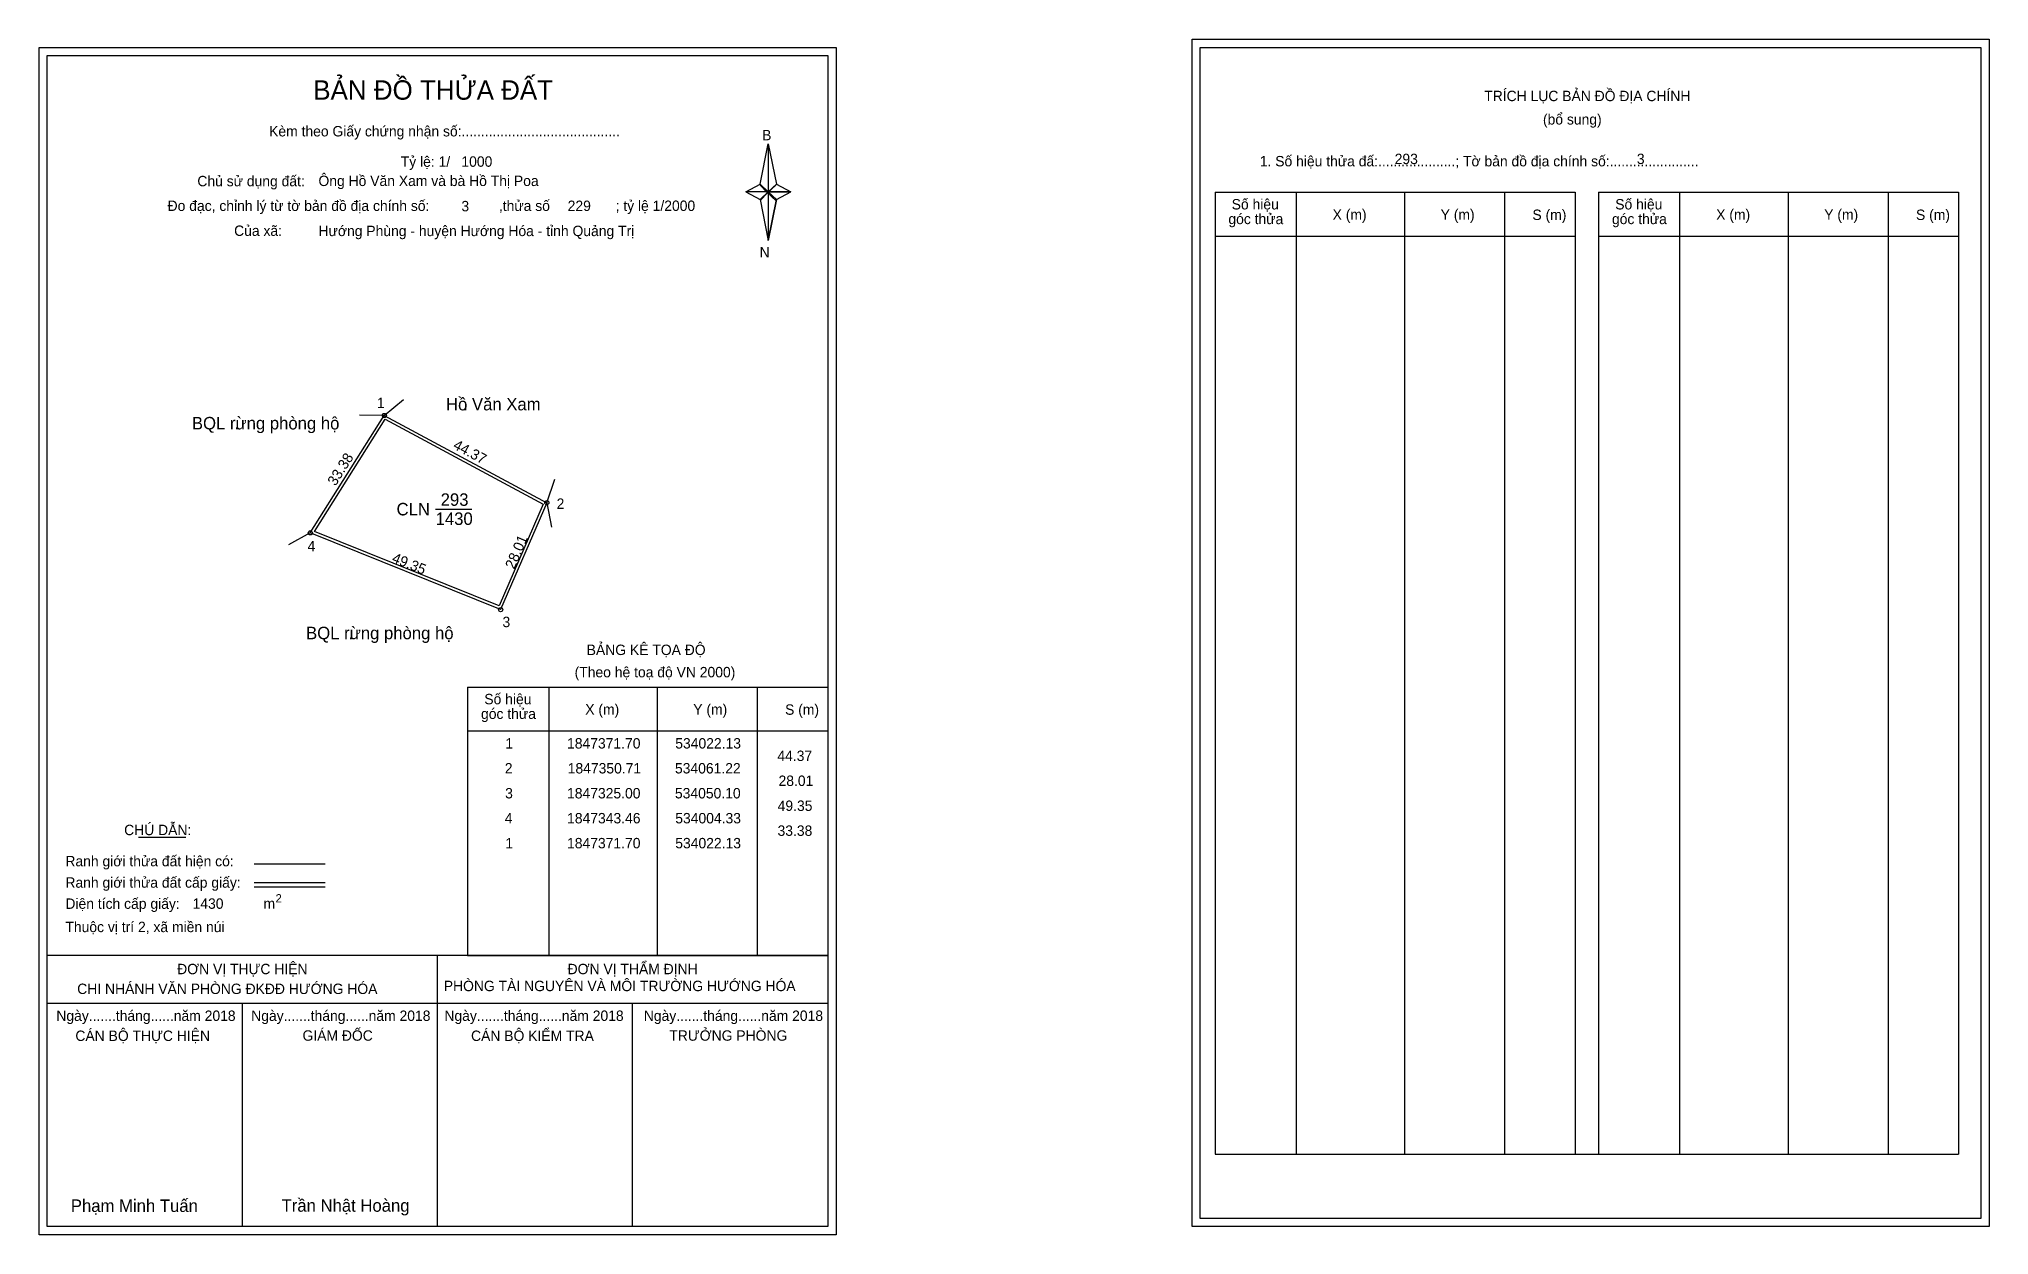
# Model space of a CAD drawing. Extents: x 533939 to 534408, y 1847175 to 1847462.
import ezdxf

# ---------------------------------------------------------------- set-up
doc = ezdxf.new("R2010")
doc.units = 0
for name, color, linetype in [('Level 1', 7, 'Continuous'), ('Level 10', 7, 'Continuous'), ('Level 11', 7, 'Continuous'), ('Level 13', 7, 'Continuous'), ('Level 27', 7, 'Continuous'), ('Level 3', 7, 'Continuous'), ('Level 36', 7, 'Continuous'), ('Level 49', 7, 'Continuous'), ('Level 53', 7, 'Continuous'), ('Level 55', 7, 'Continuous'), ('Level 6', 7, 'Continuous'), ('Level 60', 7, 'Continuous'), ('Level 63', 7, 'Continuous'), ('Level 9', 7, 'Continuous')]:
    doc.layers.add(name, color=color, linetype=linetype)

msp = doc.modelspace()

# ---------------------------------------------------------------- linework, layer by layer
at = {"layer": 'Level 1'}
for p, q in [((533941.07, 1847458.21), (533941.07, 1847458.21)), ((534218.39, 1847460.21), (534218.39, 1847460.21)), ((534112.49, 1847427.33), (534114.46, 1847436.97)), ((534114.46, 1847436.97), (534114.46, 1847425.45)), ((534114.46, 1847436.97), (534116.43, 1847427.33)), ((534109.05, 1847425.45), (534112.49, 1847427.33)), ((534112.49, 1847427.33), (534114.46, 1847425.45)), ((534114.31, 1847425.23), (534112.49, 1847427.11)), ((534114.46, 1847425.45), (534112.49, 1847423.61)), ((534116.28, 1847427.11), (534114.31, 1847425.23)), ((534114.31, 1847425.23), (534116.28, 1847427.11)), ((534116.43, 1847427.33), (534114.46, 1847425.45)), ((534114.46, 1847425.45), (534114.46, 1847413.75)), ((534114.46, 1847425.45), (534119.87, 1847425.45)), ((534114.46, 1847425.45), (534116.43, 1847423.61)), ((534116.43, 1847423.61), (534119.87, 1847425.45)), ((534221.93, 1847425.36), (534308.53, 1847425.36)), ((534241.52, 1847194.09), (534241.52, 1847425.36)), ((534267.59, 1847194.09), (534267.59, 1847425.36)), ((534291.56, 1847425.36), (534291.56, 1847194.09)), ((534308.53, 1847425.36), (534308.53, 1847194.09)), ((534314.18, 1847425.36), (534400.79, 1847425.36)), ((534333.77, 1847194.09), (534333.77, 1847425.36)), ((534359.85, 1847194.09), (534359.85, 1847425.36)), ((534383.82, 1847425.36), (534383.82, 1847194.09)), ((534400.79, 1847425.36), (534400.79, 1847194.09)), ((534114.31, 1847425.23), (534112.49, 1847423.39)), ((534112.49, 1847423.39), (534114.31, 1847425.23)), ((534112.49, 1847423.61), (534114.46, 1847413.75)), ((534116.28, 1847423.39), (534114.31, 1847425.23)), ((534116.43, 1847423.61), (534114.46, 1847413.75)), ((534221.93, 1847414.83), (534308.53, 1847414.83)), ((534314.18, 1847414.83), (534400.79, 1847414.83)), ((534042.17, 1847306.39), (534128.77, 1847306.39)), ((534061.76, 1847241.86), (534061.76, 1847306.39)), ((534087.83, 1847241.86), (534087.83, 1847306.39)), ((534111.8, 1847306.39), (534111.8, 1847241.86)), ((534042.17, 1847295.86), (534128.77, 1847295.86)), ((533962.99, 1847270.28), (533974.39, 1847270.28)), ((533990.85, 1847263.87), (534007.87, 1847263.87)), ((533990.85, 1847259.43), (534007.87, 1847259.43)), ((533990.85, 1847258.33), (534007.87, 1847258.33)), ((534047.9, 1847241.86), (533941.07, 1847241.86)), ((534128.77, 1847241.86), (534023.93, 1847241.86)), ((534034.92, 1847176.64), (534034.92, 1847241.86)), ((534042.17, 1847241.86), (534128.77, 1847241.86)), ((534128.77, 1847230.31), (533941.07, 1847230.31)), ((533987.99, 1847176.64), (533987.99, 1847230.31)), ((534081.84, 1847176.64), (534081.84, 1847230.31)), ((534221.93, 1847194.09), (534400.79, 1847194.09)), ((534406.09, 1847178.64), (534406.09, 1847178.64)), ((534128.77, 1847176.64), (534128.77, 1847176.64))]:
    msp.add_line(p, q, dxfattribs=at)
for points in [[(534112.49, 1847427.33), (534114.46, 1847436.97), (534114.46, 1847425.45)], [(534109.05, 1847425.45), (534112.49, 1847423.61), (534114.46, 1847425.45)], [(534114.46, 1847425.45), (534116.43, 1847427.33), (534119.87, 1847425.45)], [(534114.46, 1847425.45), (534114.46, 1847413.75), (534116.43, 1847423.61)]]:
    msp.add_lwpolyline(points, close=True, dxfattribs=at)
at = {"layer": 'Level 10'}
for points in [[(534022.13, 1847371.7), (534061.22, 1847350.71), (534050.1, 1847325), (534004.33, 1847343.46)], [(534022.37, 1847370.77), (534060.32, 1847350.4), (534049.73, 1847325.9), (534005.37, 1847343.8)]]:
    msp.add_lwpolyline(points, close=True, dxfattribs=at)
at = {"layer": 'Level 11'}
for centre in [(534022.13, 1847371.7), (534022.13, 1847371.7), (534061.22, 1847350.71), (534004.33, 1847343.46), (534050.1, 1847325)]:
    msp.add_circle(centre, 0.5, dxfattribs=at)
at = {"layer": 'Level 27'}
for p, q in [((534022.13, 1847371.7), (534026.74, 1847375.54)), ((534022.13, 1847371.7), (534016.13, 1847371.73)), ((534061.22, 1847350.71), (534063.18, 1847356.38)), ((534061.22, 1847350.71), (534062.37, 1847344.82)), ((534004.33, 1847343.46), (533999.07, 1847340.58))]:
    msp.add_line(p, q, dxfattribs=at)
at = {"layer": 'Level 3'}
for p, q in [((534221.93, 1847425.36), (534221.93, 1847194.09)), ((534314.18, 1847425.36), (534314.18, 1847194.09)), ((534042.17, 1847306.39), (534042.17, 1847241.86))]:
    msp.add_line(p, q, dxfattribs=at)
at = {"layer": 'Level 63'}
for points in [[(533939.07, 1847460.21), (534130.77, 1847460.21), (534130.77, 1847174.64), (533939.07, 1847174.64)], [(533941.07, 1847458.21), (534128.77, 1847458.21), (534128.77, 1847176.64), (533941.07, 1847176.64)], [(534216.4, 1847462.21), (534408.1, 1847462.21), (534408.1, 1847176.64), (534216.4, 1847176.64)], [(534218.4, 1847460.21), (534406.1, 1847460.21), (534406.1, 1847178.64), (534218.4, 1847178.64)]]:
    msp.add_lwpolyline(points, close=True, dxfattribs=at)
at = {"layer": 'Level 9'}
msp.add_line((534034.46, 1847349.17), (534043.18, 1847349.17), dxfattribs=at)

# ---------------------------------------------------------------- texts
at = {"layer": 'Level 1'}
for s, height, p in [('BẢN ĐỒ THỬA ĐẤT', 4.6657, (534005.04, 1847447.62)), ('TRÍCH LỤC BẢN ĐỒ ĐỊA CHÍNH', 2.5, (534286.69, 1847447.27)), ('(bổ sung)', 2.5, (534300.81, 1847441.65)), ('Kèm theo Giấy chứng nhận số:.........................................', 2.5, (533994.42, 1847438.79)), ('B', 2.5, (534113, 1847437.85)), ('1. Số hiệu thửa đấ:....................; Tờ bản đồ địa chính số:.......................', 2.5, (534232.7, 1847431.59)), ('Chủ sử dụng đất:', 2.5, (533977.16, 1847426.8)), ('Đo đạc, chỉnh lý từ tờ bản đồ địa chính số:                  ,thửa số                 ; tỷ lệ 1/2000', 2.5, (533970, 1847420.87)), ('Số hiệu', 2.5, (534225.94, 1847421.23)), ('X (m)', 2.5, (534250.22, 1847418.75)), ('Y (m)', 2.5, (534276.2, 1847418.75)), ('S (m)', 2.5, (534298.28, 1847418.7)), ('Số hiệu', 2.5, (534318.2, 1847421.23)), ('X (m)', 2.5, (534342.48, 1847418.75)), ('Y (m)', 2.5, (534368.46, 1847418.75)), ('S (m)', 2.5, (534390.54, 1847418.7)), ('Của xã:', 2.5, (533986, 1847414.87)), ('góc thửa', 2.5, (534225.15, 1847417.7)), ('góc thửa', 2.5, (534317.41, 1847417.7)), ('N', 2.5, (534112.4, 1847409.68)), ('BẢNG KÊ TỌA ĐỘ', 2.5, (534070.8, 1847314.09)), ('(Theo hệ toạ độ VN 2000)', 2.5, (534067.9, 1847308.73)), ('Số hiệu', 2.5, (534046.18, 1847302.25)), ('góc thửa', 2.5, (534045.39, 1847298.72)), ('X (m)', 2.5, (534070.46, 1847299.78)), ('Y (m)', 2.5, (534096.44, 1847299.78)), ('S (m)', 2.5, (534118.52, 1847299.73)), ('CHÚ DẪN:', 2.5, (533959.55, 1847270.78)), ('Ranh giới thửa đất hiện có:', 2.5, (533945.42, 1847263.28)), ('Ranh giới thửa đất cấp giấy:', 2.5, (533945.42, 1847258.14)), ('2', 2, (533995.97, 1847254.59)), ('Diện tích cấp giấy:', 2.5, (533945.42, 1847253.06)), ('m', 2.5, (533993.07, 1847253.08)), ('Thuộc vị trí 2, xã miền núi', 2.5, (533945.42, 1847247.46)), ('ĐƠN VỊ THỰC HIỆN', 2.5, (533972.3, 1847237.34)), ('ĐƠN VỊ THẨM ĐỊNH', 2.5, (534066.21, 1847237.34)), ('CHI NHÁNH VĂN PHÒNG ĐKĐĐ HƯỚNG HÓA', 2.5, (533948.26, 1847232.58)), ('PHÒNG TÀI NGUYÊN VÀ MÔI TRƯỜNG HƯỚNG HÓA', 2.5, (534036.43, 1847233.27)), ('Ngày.......tháng......năm 2018', 2.5, (533943.24, 1847226.11)), ('Ngày.......tháng......năm 2018', 2.5, (533990.11, 1847226.11)), ('Ngày.......tháng......năm 2018', 2.5, (534036.58, 1847226.11)), ('Ngày.......tháng......năm 2018', 2.5, (534084.54, 1847226.11)), ('CÁN BỘ THỰC HIỆN', 2.5, (533947.82, 1847221.29)), ('GIÁM ĐỐC', 2.5, (534002.45, 1847221.35)), ('CÁN BỘ KIỂM TRA', 2.5, (534042.99, 1847221.29)), ('TRƯỞNG PHÒNG', 2.5, (534090.68, 1847221.35)), ('Phạm Minh Tuấn', 3, (533946.73, 1847180.18)), ('Trần Nhật Hoàng', 3, (533997.42, 1847180.23))]:
    msp.add_text(s, height=height, dxfattribs=at).set_placement(p)
at = {"layer": 'Level 11'}
msp.add_text('Tỷ lệ: 1/', height=2.5, dxfattribs=at).set_placement((534026.08, 1847431.48))
at = {"layer": 'Level 13'}
for s, p in [('CLN', (534025.07, 1847347.67)), ('293', (534035.68, 1847349.97)), ('1430', (534034.47, 1847345.37))]:
    msp.add_text(s, height=3, dxfattribs=at).set_placement(p)
at = {"layer": 'Level 36'}
for p in [(534041.08, 1847372.92), (533986.08, 1847368.34), (534013.54, 1847317.89)]:
    msp.add_text('.', height=3, dxfattribs=at).set_placement(p)
at = {"layer": 'Level 49'}
for s, rotation, p in [('44.37', 331.7657, (534038.47, 1847363.84)), ('33.38', 57.7763, (534010.39, 1847354.58)), ('28.01', 66.6107, (534053.37, 1847334.57)), ('49.35', 338.0347, (534023.77, 1847336.48))]:
    msp.add_text(s, height=2.5, rotation=rotation, dxfattribs=at).set_placement(p)
at = {"layer": 'Level 53'}
for s, p in [('1', (534051.26, 1847291.61)), ('1847371.70', (534066.08, 1847291.61)), ('534022.13', (534092.11, 1847291.61)), ('44.37', (534116.67, 1847288.61)), ('2', (534051.11, 1847285.61)), ('1847350.71', (534066.24, 1847285.61)), ('534061.22', (534092.04, 1847285.61)), ('28.01', (534116.95, 1847282.61)), ('3', (534051.19, 1847279.61)), ('1847325.00', (534066.08, 1847279.61)), ('534050.10', (534092.03, 1847279.61)), ('4', (534051.1, 1847273.61)), ('1847343.46', (534066.09, 1847273.61)), ('534004.33', (534092.11, 1847273.61)), ('49.35', (534116.74, 1847276.61)), ('33.38', (534116.71, 1847270.61)), ('1', (534051.26, 1847267.61)), ('1847371.70', (534066.08, 1847267.61)), ('534022.13', (534092.11, 1847267.61))]:
    msp.add_text(s, height=2.5, dxfattribs=at).set_placement(p)
at = {"layer": 'Level 55'}
for s, height, p in [('1', 0.4, (534022.02, 1847371.7)), ('0', 0.11, (534022.09, 1847371.59)), ('0', 0.11, (534022.09, 1847371.59)), ('0', 0.11, (534022.09, 1847371.59)), ('0', 0.11, (534022.09, 1847371.59)), ('2', 0.4, (534061.08, 1847350.71)), ('0', 0.11, (534061.18, 1847350.6)), ('0', 0.11, (534061.18, 1847350.6)), ('0', 0.11, (534061.18, 1847350.6)), ('4', 0.4, (534004.19, 1847343.46)), ('0', 0.11, (534004.29, 1847343.35)), ('0', 0.11, (534004.29, 1847343.35)), ('0', 0.11, (534004.29, 1847343.35)), ('3', 0.4, (534049.98, 1847325)), ('0', 0.11, (534050.06, 1847324.89))]:
    msp.add_text(s, height=height, dxfattribs=at).set_placement(p)
at = {"layer": 'Level 6'}
for s, p in [('293', (534265.15, 1847432.13)), ('3', (534323.4, 1847432.15)), ('Ông Hồ Văn Xam và bà Hồ Thị Poa', (534006.29, 1847426.86)), ('1000', (534040.67, 1847431.5)), ('3', (534040.67, 1847420.78)), ('229', (534066.23, 1847420.86)), ('Hướng Phùng - huyện Hướng Hóa - tỉnh Quảng Trị', (534006.31, 1847414.82)), ('1430', (533976.01, 1847253.07))]:
    msp.add_text(s, height=2.5, dxfattribs=at).set_placement(p)
at = {"layer": 'Level 60'}
for s, p in [('Hồ Văn Xam', (534036.97, 1847372.92)), ('BQL rừng phòng hộ', (533975.85, 1847368.34)), ('BQL rừng phòng hộ', (534003.31, 1847317.89))]:
    msp.add_text(s, height=3, dxfattribs=at).set_placement(p)
at = {"layer": 'Level 9'}
for s, p in [('1', (534020.35, 1847373.46)), ('2', (534063.57, 1847349.24)), ('4', (534003.66, 1847339.02)), ('3', (534050.55, 1847320.79))]:
    msp.add_text(s, height=2.5, dxfattribs=at).set_placement(p)

doc.saveas('drawing.dxf')
